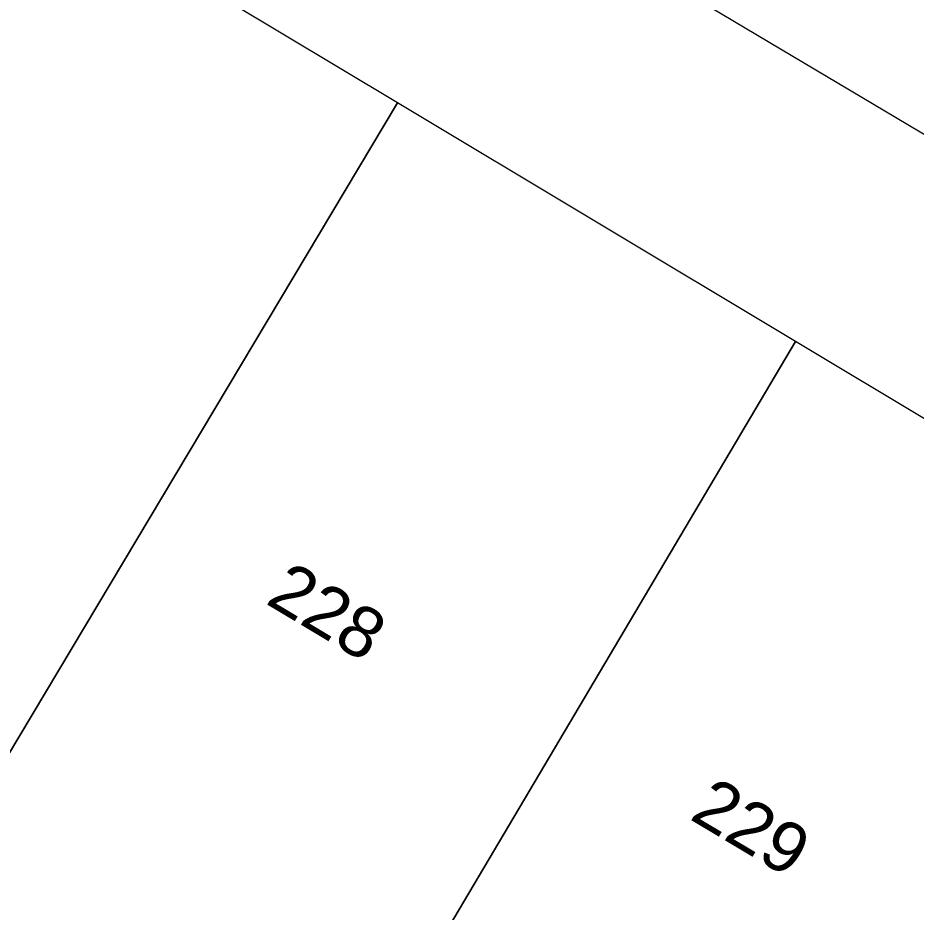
# Model space of a CAD drawing. Header units: metres. Extents: x 264965 to 265706, y 6180501 to 6181430.
# Drawn here: x 265244.6 to 265289.09, y 6181317.99 to 6181362.3 of the extents above; entities that cross this region are included whole.
import ezdxf

# ---------------------------------------------------------------- set-up
doc = ezdxf.new("R2010")
doc.units = ezdxf.units.M
doc.layers.add('_User Miscellaneous1', color=30, linetype='Continuous', lineweight=13)
doc.layers.add('Cadastre Developer_SP_NEW', color=92, linetype='Continuous', lineweight=15)
doc.styles.add('ARIAL', font='arial.ttf', dxfattribs={"height": 2})

msp = doc.modelspace()

# ---------------------------------------------------------------- linework, layer by layer
at = {"layer": '_User Miscellaneous1', "linetype": 'Continuous'}
msp.add_lwpolyline([(265630.784, 6181153.647), (265223.504, 6181395.748), (265180.824, 6181352.286), (265163.819, 6181334.971), (265122.712, 6181293.111), (265113.701, 6181273.624), (265099.661, 6181242.686), (265083.04, 6181206.06)], dxfattribs=at)
at = {"layer": 'Cadastre Developer_SP_NEW', "transparency": 33554687, "flags": 128}
for points in [[(265263.396, 6181358.09), (265243.67, 6181369.918), (265219.414, 6181329.292), (265239.486, 6181318.061)], [(265283.115, 6181346.267), (265263.396, 6181358.09), (265239.486, 6181318.061), (265259.715, 6181306.741)]]:
    msp.add_lwpolyline(points, close=True, dxfattribs=at)
msp.add_lwpolyline([(265303.698, 6181333.925), (265283.115, 6181346.267), (265259.715, 6181306.741), (265261.897, 6181305.52, -0.116931), (265269.883, 6181298.185), (265288.458, 6181308.307)], format="xyb", close=True, dxfattribs=at)

# ---------------------------------------------------------------- texts
at = {"layer": 'Cadastre Developer_SP_NEW', "transparency": 33554687, "style": 'ARIAL'}
for s, p in [('228', (265256.796, 6181333.318)), ('229', (265277.804, 6181322.635))]:
    msp.add_text(s, height=2.5, rotation=329.1269, dxfattribs=at).set_placement(p)

doc.saveas('drawing.dxf')
